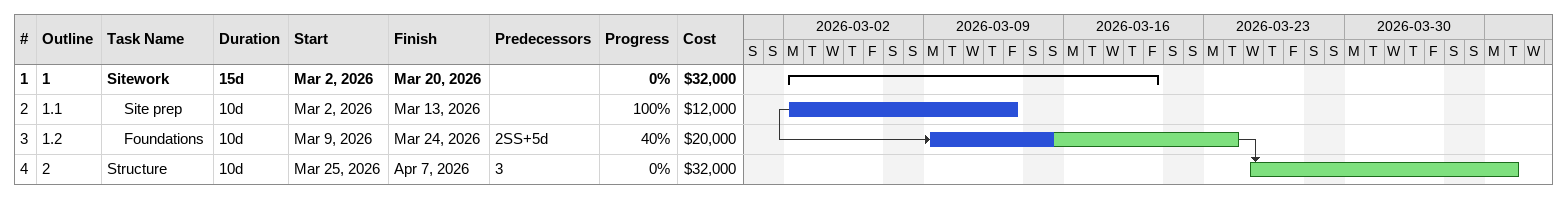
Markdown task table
| ID | WBS | Task | Duration | Start | Finish | Predecessors | % complete | Cost ($) |
|---|---|---|---|---|---|---|---|---|
| 1 | 1 | **Sitework** | 15d | 2026-03-02 | 2026-03-20 |  | 0 | 32000 |
| 2 | 1.1 | Site prep | 10d | 2026-03-02 | 2026-03-13 |  | 100 | 12000 |
| 3 | 1.2 | Foundations | 10d | 2026-03-09 | 2026-03-24 | 2SS+5d | 40 | 20000 |
| 4 | 2 | Structure | 10d | 2026-03-25 | 2026-04-07 | 3 | 0 | 32000 |
